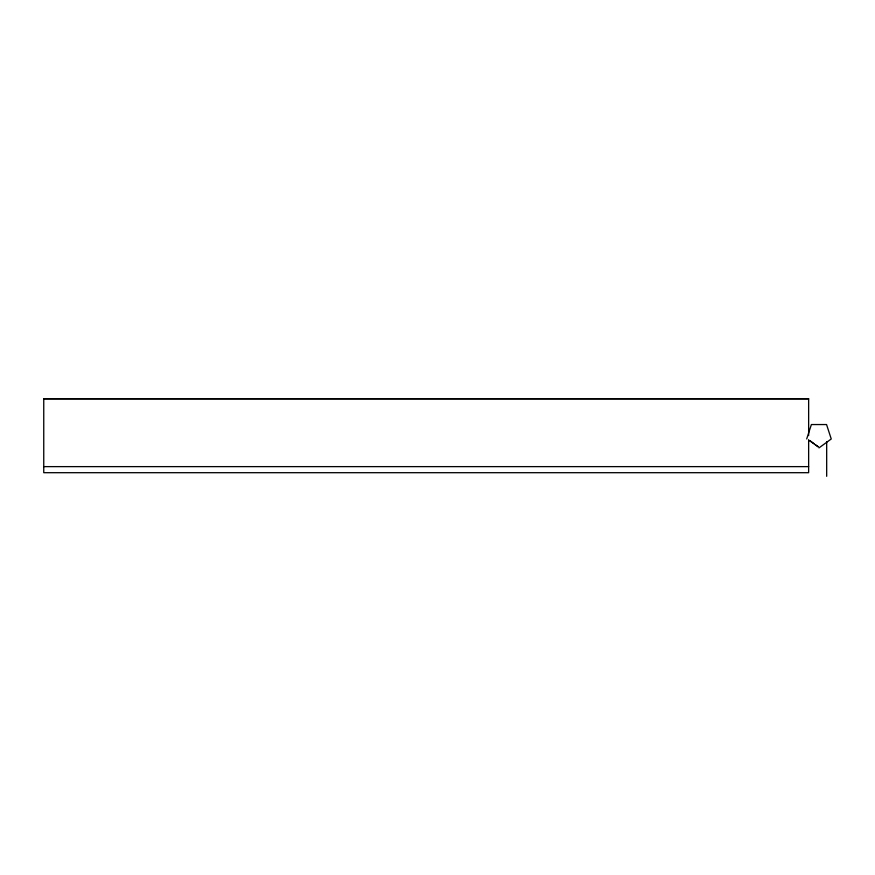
<?xml version="1.0" encoding="UTF-8"?>
<svg xmlns="http://www.w3.org/2000/svg" width="875" height="875" viewBox="0 0 875 875"><rect width="100%" height="100%" fill="white"/><g stroke="black" fill="none" stroke-linecap="round" stroke-linejoin="round"><path stroke-width="1.31" d="M806.695 438.977L811.388 424.55L826.558 424.55L831.25 438.977L818.978 447.902M43.75 398.88L808.642 398.88M43.75 466.627L808.642 466.627M809.703 440.519L813.925 443.581M816.036 445.112L818.147 446.644M809.703 440.748L818.147 446.873M826.678 441.798L826.678 476.306M808.642 435.564L808.642 398.694L43.75 398.694L43.75 472.697L808.642 472.697L808.642 439.644"/></g></svg>
